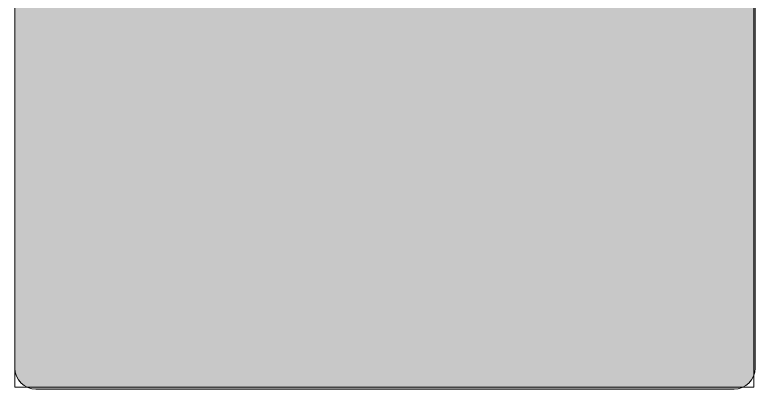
# Model space of a CAD drawing. Header units: millimetres. Extents: x 0 to 70, y -90 to 0.
# Drawn here: x 0 to 70, y -90 to -54.6 of the extents above; entities that cross this region are included whole.
import ezdxf

# ---------------------------------------------------------------- set-up
doc = ezdxf.new("R2010")
doc.units = ezdxf.units.MM
doc.header["$MEASUREMENT"] = 0
doc.layers.add('Layer 1', color=7, linetype='Continuous', lineweight=0)

msp = doc.modelspace()

# ---------------------------------------------------------------- hatches: boundary and pattern name
at = {"layer": 'Layer 1', "true_color": 0xe6e7e8, "transparency": 33554687}
h = msp.add_hatch(color=254, dxfattribs=at)
h.dxf.hatch_style = 2
edge = h.paths.add_edge_path()
edge.add_spline(control_points=[(68, -90), (68, -90), (2, -90), (2, -90), (0.895, -90), (0, -89.105), (0, -88), (0, -88), (0, -2), (0, -2), (0, -0.895), (0.895, 0), (2, 0), (2, 0), (68, 0), (68, 0), (69.105, 0), (70, -0.895), (70, -2), (70, -2), (70, -88), (70, -88), (70, -89.105), (69.105, -90), (68, -90)], knot_values=[0, 0, 0, 0, 1, 1, 1, 2, 2, 2, 3, 3, 3, 4, 4, 4, 5, 5, 5, 6, 6, 6, 7, 7, 7, 8, 8, 8, 8], degree=3, periodic=0)

# ---------------------------------------------------------------- linework, layer by layer
at = {"layer": 'Layer 1', "color": 250, "lineweight": 9, "true_color": 0x231f20}
msp.add_lwpolyline([(69.865, -89.823), (0, -89.823), (0, 0), (69.865, 0)], close=True, dxfattribs=at)
at = {"layer": 'Layer 1'}
msp.add_open_spline([(68, -90), (68, -90), (2, -90), (2, -90), (0.895, -90), (0, -89.105), (0, -88), (0, -88), (0, -2), (0, -2), (0, -0.895), (0.895, 0), (2, 0), (2, 0), (68, 0), (68, 0), (69.105, 0), (70, -0.895), (70, -2), (70, -2), (70, -88), (70, -88), (70, -89.105), (69.105, -90), (68, -90)], degree=3, knots=[0, 0, 0, 0, 1, 1, 1, 2, 2, 2, 3, 3, 3, 4, 4, 4, 5, 5, 5, 6, 6, 6, 7, 7, 7, 8, 8, 8, 8], dxfattribs=at)

doc.saveas('drawing.dxf')
